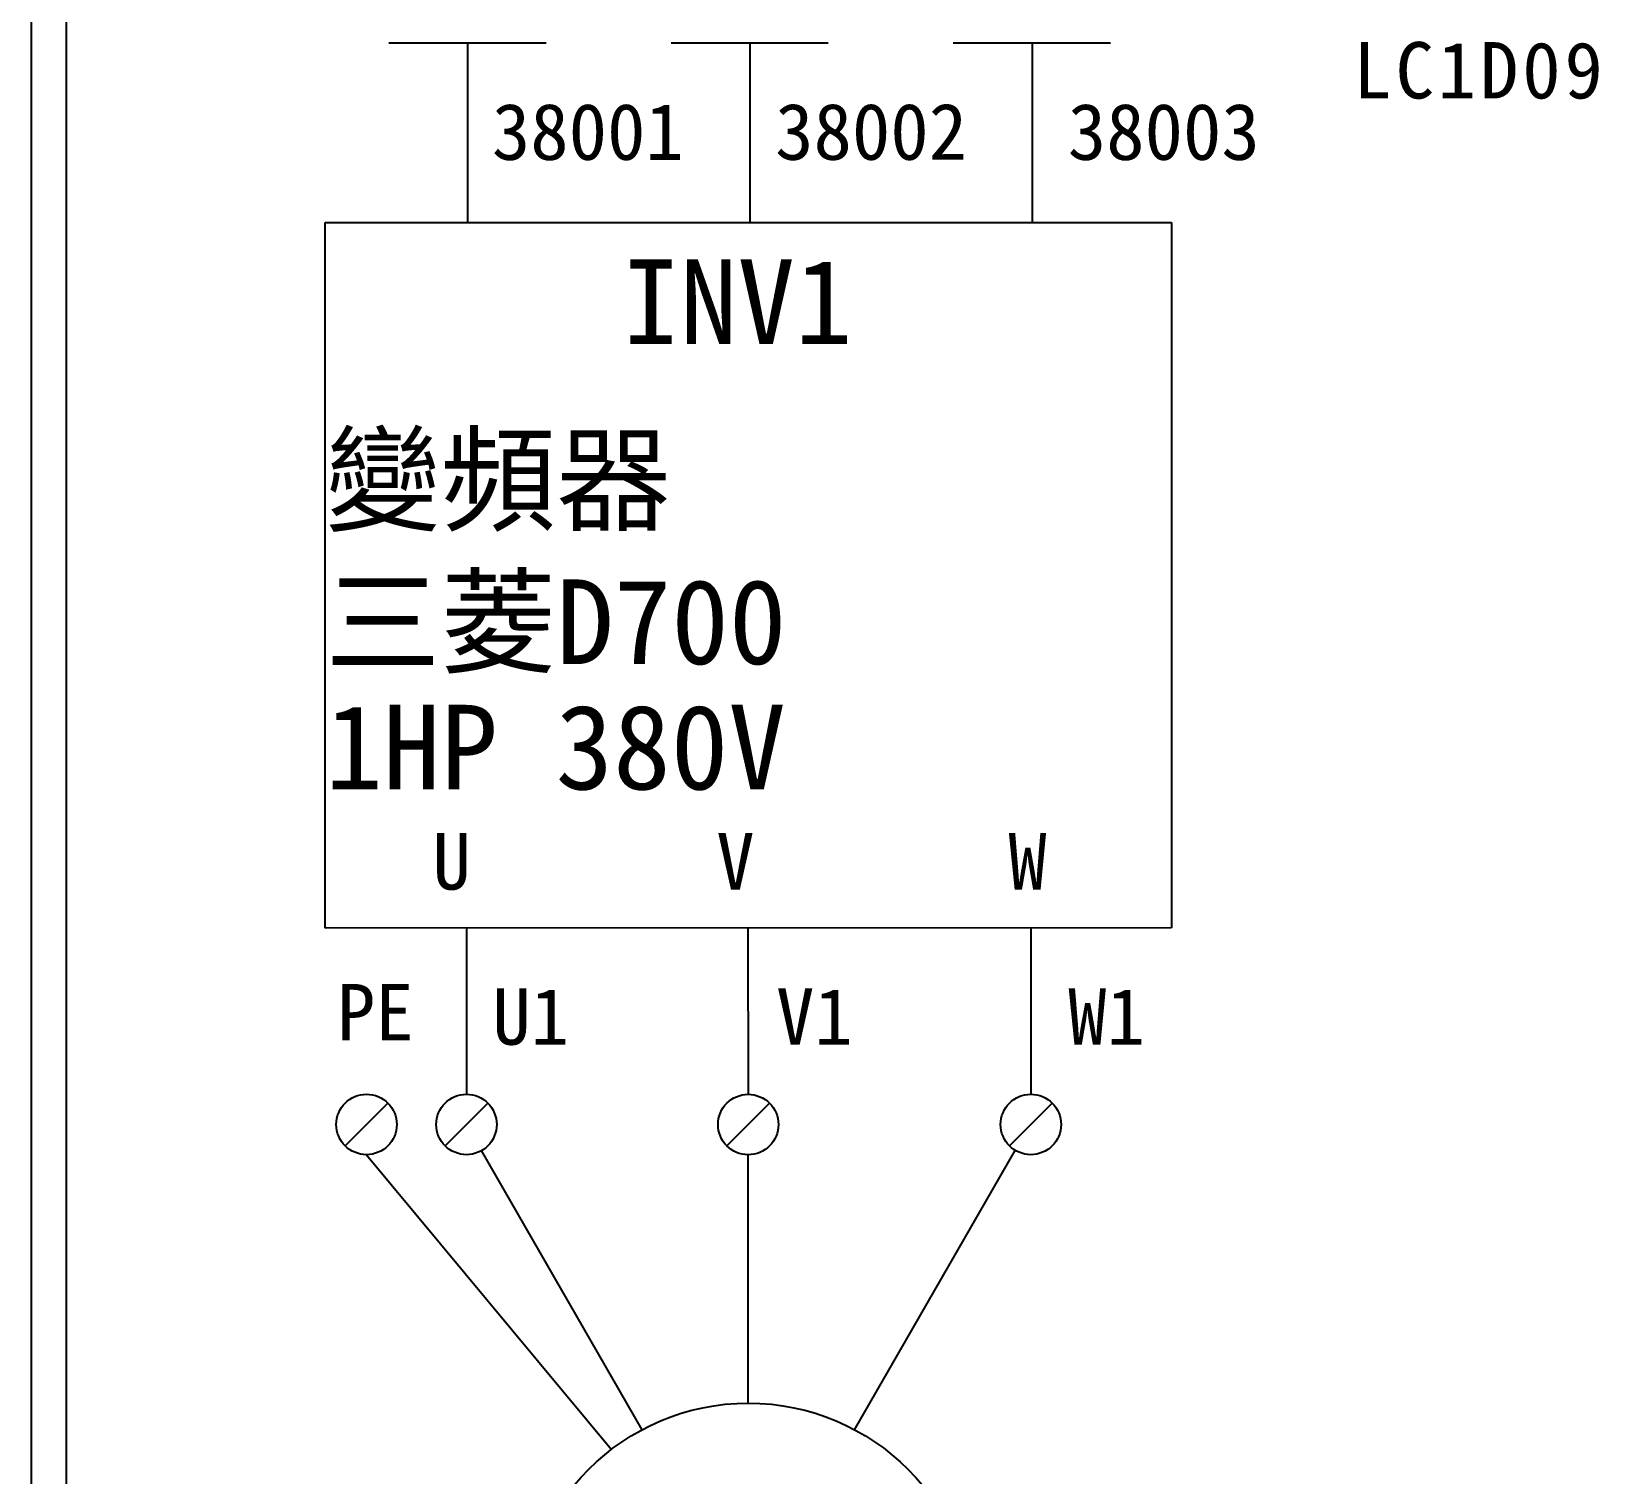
# Model space of a CAD drawing. Extents: x 10 to 297, y 3 to 207.
# Drawn here: x 10 to 65.5, y 41.5 to 92.6 of the extents above; entities that cross this region are included whole.
import ezdxf

# ---------------------------------------------------------------- set-up
doc = ezdxf.new("R2010")
doc.units = 0
doc.layers.get('0').update_dxf_attribs({"linetype": 'CONTINUOUS'})
doc.layers.add('圖框層', color=7, linetype='CONTINUOUS')
doc.layers.add('標尺寸層', color=3, linetype='CONTINUOUS')
doc.styles.add('STSL', font='kaiu.ttf')
doc.styles.add('標楷體', font='kaiu.ttf')

msp = doc.modelspace()

# ---------------------------------------------------------------- linework, layer by layer
at = {"color": 7}
for p, q in [((45.42, 60.874), (45.422, 54.984)), ((22.634, 54.67), (21.12, 53.156)), ((26.175, 54.67), (24.66, 53.156)), ((36.16, 54.667), (34.646, 53.152)), ((46.175, 54.67), (44.66, 53.156)), ((31.642, 43.098), (25.953, 52.986)), ((39.17, 43.098), (44.865, 52.996))]:
    msp.add_line(p, q, dxfattribs=at)
for centre, radius in [((21.877, 53.913), 1.071), ((25.418, 53.913), 1.071), ((45.418, 53.913), 1.071), ((35.403, 53.91), 1.071), ((35.406, 36.039), 8)]:
    msp.add_circle(centre, radius, dxfattribs=at)
at = {"layer": '圖框層', "color": 7}
for p, q in [((10, 3), (10, 206.969)), ((11.25, 4.25), (11.25, 205.719))]:
    msp.add_line(p, q, dxfattribs=at)
at = {"layer": '標尺寸層', "color": 7}
for p, q in [((22.671, 92.244), (28.239, 92.244)), ((25.459, 92.244), (25.461, 85.869)), ((32.668, 92.244), (38.236, 92.244)), ((35.456, 92.244), (35.458, 85.873)), ((42.671, 92.244), (48.239, 92.244)), ((45.459, 92.244), (45.461, 85.876)), ((20.412, 85.868), (45.403, 85.876)), ((20.412, 60.868), (20.412, 85.868)), ((45.403, 85.876), (50.403, 85.876)), ((50.403, 85.876), (50.403, 60.876)), ((50.403, 60.876), (20.412, 60.868)), ((25.42, 60.868), (25.422, 54.984)), ((35.407, 54.981), (35.405, 60.871)), ((21.877, 52.842), (30.556, 42.401)), ((35.406, 44.039), (35.403, 52.839))]:
    msp.add_line(p, q, dxfattribs=at)

# ---------------------------------------------------------------- texts
at = {"color": 7, "insert": (61.334, 92.267), "char_height": 2, "width": 20.4577, "attachment_point": 2, "style": '標楷體'}
msp.add_mtext('\\pt4;{\\T1.1;LC1D09}', dxfattribs=at)
at = {"layer": '圖框層', "color": 7, "style": 'STSL'}
for s, height, p in [('38001', 2, (26.319, 88.092)), ('38002', 2, (36.356, 88.095)), ('38003', 2, (46.727, 88.092)), ('INV1', 3, (30.937, 81.564)), ('變頻器', 3, (20.412, 75.26)), ('三菱D700', 3, (20.412, 70.226)), ('1HP 380V', 3, (20.412, 65.784)), ('U', 2, (24.213, 62.237)), ('V', 2, (34.269, 62.237)), ('W', 2, (44.621, 62.237)), ('PE', 2, (20.826, 56.892)), ('U1', 2, (26.332, 56.739)), ('V1', 2, (36.388, 56.739)), ('W1', 2, (46.74, 56.739))]:
    msp.add_text(s, height=height, dxfattribs=at).set_placement(p)

doc.saveas('drawing.dxf')
